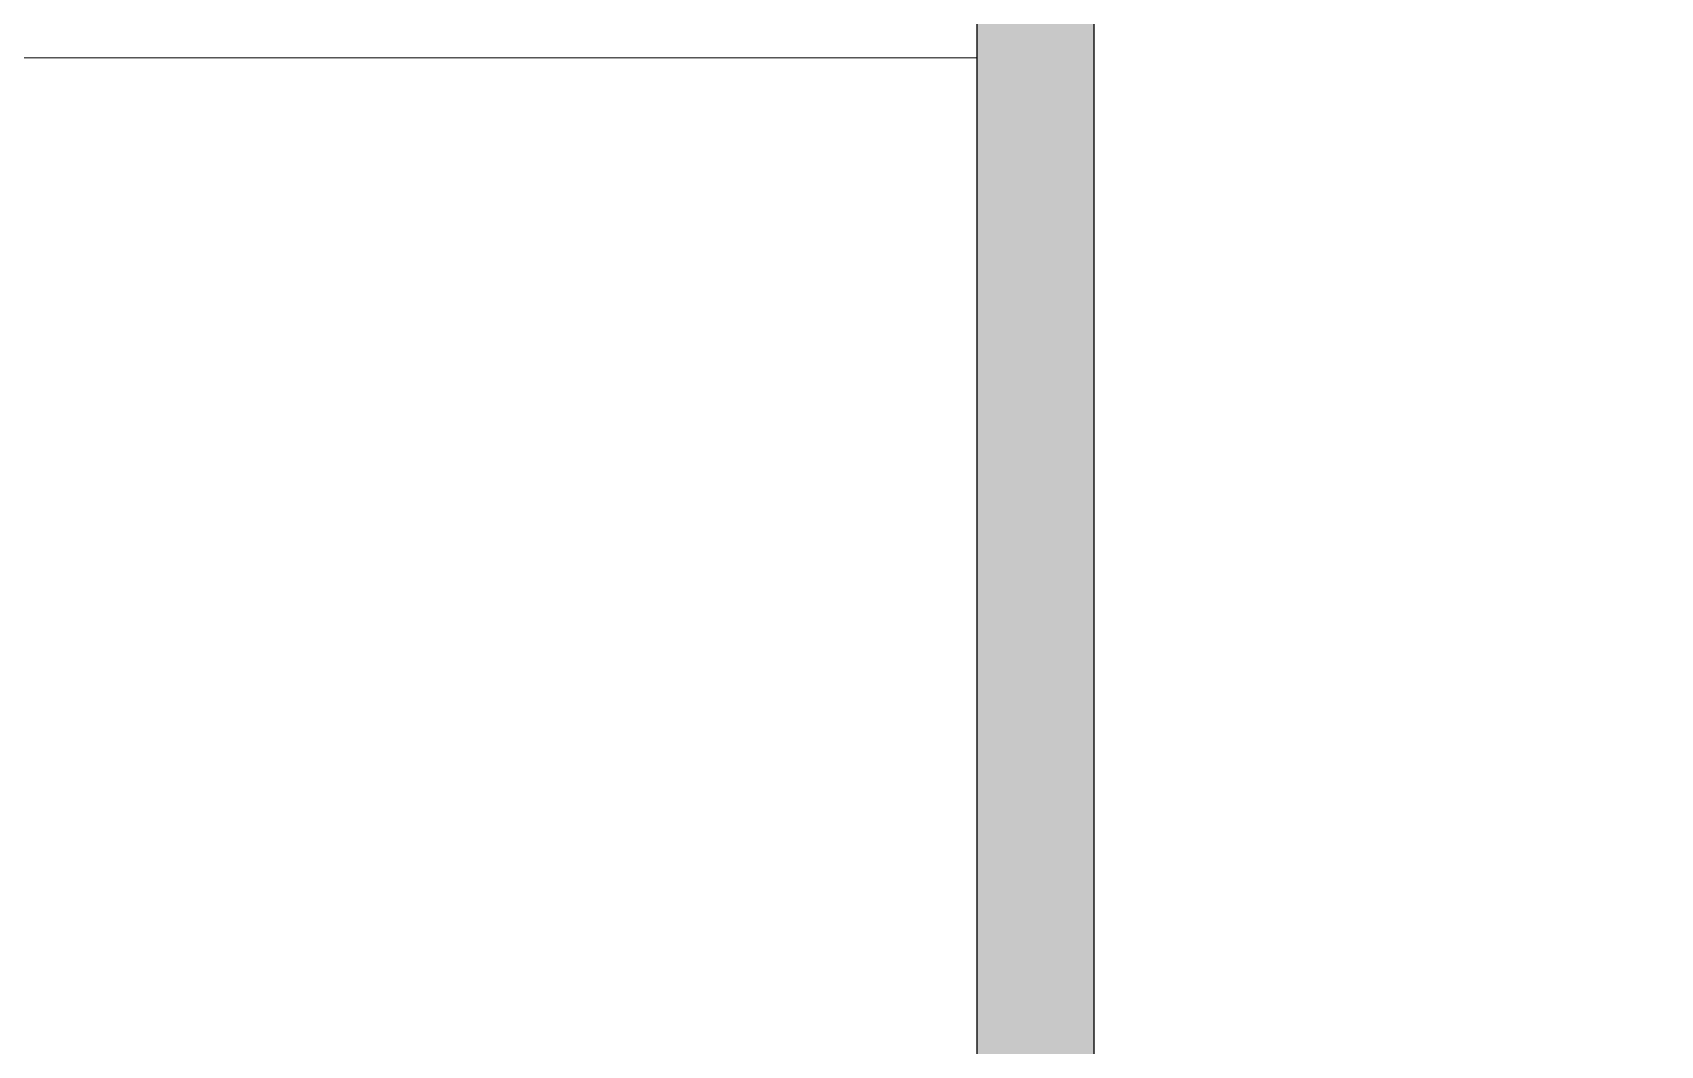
# Model space of a CAD drawing. Header units: millimetres. Extents: x 182 to 575, y -105 to 95.
# Drawn here: x 266.724 to 268.782, y 68.548 to 69.829 of the extents above; entities that cross this region are included whole.
import ezdxf

# ---------------------------------------------------------------- set-up
doc = ezdxf.new("R2010")
doc.units = ezdxf.units.MM
doc.header["$MEASUREMENT"] = 0
doc.layers.add('PDF_Geometry', color=7, linetype='Continuous')
doc.layers.add('PDF_Solid Fills', color=7, linetype='Continuous')

msp = doc.modelspace()

# ---------------------------------------------------------------- hatches: boundary and pattern name
at = {"layer": 'PDF_Solid Fills', "true_color": 0xb9b9b9, "transparency": 33554559}
msp.add_hatch(color=9, dxfattribs=at).paths.add_polyline_path([(261.6659, 70.5062), (261.6659, 73.0681), (261.5183, 73.0681), (261.5183, 70.5062), (259.5945, 70.5062), (259.5945, 69.7967), (259.7945, 69.7967), (259.7945, 70.3586), (267.9183, 70.3586), (267.9183, 66.6777), (268.0659, 66.6777), (268.0659, 70.3586), (271.3183, 70.3586), (271.3183, 69.7967), (271.4659, 69.7967), (271.4659, 70.5062)])
at = {"layer": 'PDF_Solid Fills', "transparency": 33554559}
h = msp.add_hatch(color=256, dxfattribs=at)
h.paths.add_polyline_path([(267.6577, 69.8151), (267.6627, 69.8151), (267.6577, 69.8151)], flags=0)
h.paths.add_polyline_path([(267.6602, 69.8126), (267.6652, 69.8126), (267.6602, 69.8126)], flags=0)
h.paths.add_polyline_path([(267.6652, 69.8101), (267.6602, 69.8101), (267.6652, 69.8101)], flags=0)
h.paths.add_polyline_path([(267.6602, 69.8101), (267.6652, 69.8101), (267.6602, 69.8101)], flags=0)
h = msp.add_hatch(color=256, dxfattribs=at)
h.paths.add_polyline_path([(267.6902, 69.8251), (267.6852, 69.8251), (267.6902, 69.8251)], flags=0)
h.paths.add_polyline_path([(267.6852, 69.8251), (267.6902, 69.8251), (267.6852, 69.8251)], flags=0)
h.paths.add_polyline_path([(267.6902, 69.8226), (267.6852, 69.8226), (267.6902, 69.8226)], flags=0)
h.paths.add_polyline_path([(267.6852, 69.8226), (267.6902, 69.8226), (267.6852, 69.8226)], flags=0)
h = msp.add_hatch(color=256, dxfattribs=at)
h.paths.add_polyline_path([(267.6852, 69.8151), (267.6902, 69.8151), (267.6852, 69.8151)], flags=0)
h.paths.add_polyline_path([(267.6902, 69.8126), (267.6852, 69.8126), (267.6902, 69.8126)], flags=0)
h.paths.add_polyline_path([(267.6852, 69.8126), (267.6902, 69.8126), (267.6852, 69.8126)], flags=0)
h.paths.add_polyline_path([(267.6902, 69.8101), (267.6852, 69.8101), (267.6902, 69.8101)], flags=0)
h = msp.add_hatch(color=256, dxfattribs=at)
h.paths.add_polyline_path([(267.6777, 69.8026), (267.6702, 69.8026), (267.6777, 69.8026)], flags=0)
h.paths.add_polyline_path([(267.6702, 69.8026), (267.6777, 69.8026), (267.6702, 69.8026)], flags=0)
h.paths.add_polyline_path([(267.6802, 69.8026), (267.6677, 69.8026), (267.6802, 69.8026)], flags=0)
h.paths.add_polyline_path([(267.6677, 69.8026), (267.6802, 69.8026), (267.6677, 69.8026)], flags=0)
h.paths.add_polyline_path([(267.6652, 69.8051), (267.6827, 69.8051), (267.6652, 69.8051)], flags=0)
h.paths.add_polyline_path([(267.6852, 69.8051), (267.6627, 69.8051), (267.6852, 69.8051)], flags=0)
h.paths.add_polyline_path([(267.6627, 69.8051), (267.6852, 69.8051), (267.6627, 69.8051)], flags=0)
h = msp.add_hatch(color=256, dxfattribs=at)
h.paths.add_polyline_path([(267.6877, 69.8076), (267.6802, 69.8076), (267.6877, 69.8076)], flags=0)
h.paths.add_polyline_path([(267.6802, 69.8076), (267.6877, 69.8076), (267.6802, 69.8076)], flags=0)
h.paths.add_polyline_path([(267.6877, 69.8076), (267.6802, 69.8076), (267.6877, 69.8076)], flags=0)
h = msp.add_hatch(color=256, dxfattribs=at)
h.paths.add_polyline_path([(267.6852, 69.7451), (267.6902, 69.7451), (267.6852, 69.7451)], flags=0)
h.paths.add_polyline_path([(267.6902, 69.7451), (267.6852, 69.7451), (267.6902, 69.7451)], flags=0)
h.paths.add_polyline_path([(267.6827, 69.7426), (267.6877, 69.7426), (267.6827, 69.7426)], flags=0)
h.paths.add_polyline_path([(267.6877, 69.7426), (267.6827, 69.7426), (267.6877, 69.7426)], flags=0)
h.paths.add_polyline_path([(267.6802, 69.7401), (267.6877, 69.7401), (267.6802, 69.7401)], flags=0)
h.paths.add_polyline_path([(267.6852, 69.7376), (267.6777, 69.7376), (267.6852, 69.7376)], flags=0)
h.paths.add_polyline_path([(267.6777, 69.7351), (267.6827, 69.7351), (267.6777, 69.7351)], flags=0)
h.paths.add_polyline_path([(267.6827, 69.7351), (267.6777, 69.7351), (267.6827, 69.7351)], flags=0)
h.paths.add_polyline_path([(267.6752, 69.7301), (267.6802, 69.7301), (267.6752, 69.7301)], flags=0)
h.paths.add_polyline_path([(267.6802, 69.7301), (267.6752, 69.7301), (267.6802, 69.7301)], flags=0)
h.paths.add_polyline_path([(267.6727, 69.7276), (267.6777, 69.7276), (267.6727, 69.7276)], flags=0)
h.paths.add_polyline_path([(267.6777, 69.7276), (267.6727, 69.7276), (267.6777, 69.7276)], flags=0)
h.paths.add_polyline_path([(267.6727, 69.7251), (267.6777, 69.7251), (267.6727, 69.7251)], flags=0)
h.paths.add_polyline_path([(267.6777, 69.7251), (267.6727, 69.7251), (267.6777, 69.7251)], flags=0)
h.paths.add_polyline_path([(267.6752, 69.7226), (267.6702, 69.7226), (267.6752, 69.7226)], flags=0)
h.paths.add_polyline_path([(267.6702, 69.7226), (267.6752, 69.7226), (267.6702, 69.7226)], flags=0)
h.paths.add_polyline_path([(267.6727, 69.7176), (267.6677, 69.7176), (267.6727, 69.7176)], flags=0)
h.paths.add_polyline_path([(267.6677, 69.7176), (267.6727, 69.7176), (267.6677, 69.7176)], flags=0)
h.paths.add_polyline_path([(267.6702, 69.7126), (267.6652, 69.7126), (267.6702, 69.7126)], flags=0)
h.paths.add_polyline_path([(267.6652, 69.7126), (267.6702, 69.7126), (267.6652, 69.7126)], flags=0)
h.paths.add_polyline_path([(267.6677, 69.7051), (267.6627, 69.7051), (267.6677, 69.7051)], flags=0)
h.paths.add_polyline_path([(267.6627, 69.7051), (267.6677, 69.7051), (267.6627, 69.7051)], flags=0)
h = msp.add_hatch(color=256, dxfattribs=at)
h.paths.add_polyline_path([(267.6627, 69.6526), (267.6677, 69.6526), (267.6627, 69.6526)], flags=0)
h.paths.add_polyline_path([(267.6677, 69.6526), (267.6627, 69.6526), (267.6677, 69.6526)], flags=0)
h.paths.add_polyline_path([(267.6652, 69.6501), (267.6602, 69.6501), (267.6652, 69.6501)], flags=0)
h.paths.add_polyline_path([(267.6602, 69.6501), (267.6652, 69.6501), (267.6602, 69.6501)], flags=0)
h.paths.add_polyline_path([(267.6652, 69.6476), (267.6602, 69.6476), (267.6652, 69.6476)], flags=0)
h.paths.add_polyline_path([(267.6602, 69.6476), (267.6652, 69.6476), (267.6602, 69.6476)], flags=0)
h.paths.add_polyline_path([(267.6627, 69.6451), (267.6577, 69.6451), (267.6627, 69.6451)], flags=0)
h.paths.add_polyline_path([(267.6577, 69.6451), (267.6627, 69.6451), (267.6577, 69.6451)], flags=0)
h = msp.add_hatch(color=256, dxfattribs=at)
h.paths.add_polyline_path([(267.6802, 69.6626), (267.6752, 69.6626), (267.6802, 69.6626)], flags=0)
h.paths.add_polyline_path([(267.6752, 69.6626), (267.6802, 69.6626), (267.6752, 69.6626)], flags=0)
h.paths.add_polyline_path([(267.6827, 69.6626), (267.6727, 69.6626), (267.6827, 69.6626)], flags=0)
h.paths.add_polyline_path([(267.6727, 69.6626), (267.6827, 69.6626), (267.6727, 69.6626)], flags=0)
h = msp.add_hatch(color=256, dxfattribs=at)
h.paths.add_polyline_path([(267.6852, 69.6551), (267.6902, 69.6551), (267.6852, 69.6551)], flags=0)
h.paths.add_polyline_path([(267.6902, 69.6551), (267.6852, 69.6551), (267.6902, 69.6551)], flags=0)
h.paths.add_polyline_path([(267.6852, 69.6526), (267.6902, 69.6526), (267.6852, 69.6526)], flags=0)
h.paths.add_polyline_path([(267.6902, 69.6501), (267.6877, 69.6501), (267.6902, 69.6501)], flags=0)
h = msp.add_hatch(color=256, dxfattribs=at)
h.paths.add_polyline_path([(267.6752, 69.6451), (267.6727, 69.6451), (267.6752, 69.6451)], flags=0)
h.paths.add_polyline_path([(267.6727, 69.6451), (267.6752, 69.6451), (267.6727, 69.6451)], flags=0)
h.paths.add_polyline_path([(267.6702, 69.6451), (267.6802, 69.6451), (267.6702, 69.6451)], flags=0)
h.paths.add_polyline_path([(267.6802, 69.6451), (267.6702, 69.6451), (267.6802, 69.6451)], flags=0)
h.paths.add_polyline_path([(267.6677, 69.6426), (267.6827, 69.6426), (267.6677, 69.6426)], flags=0)
h = msp.add_hatch(color=256, dxfattribs=at)
h.paths.add_polyline_path([(267.6877, 69.6376), (267.6827, 69.6376), (267.6877, 69.6376)], flags=0)
h.paths.add_polyline_path([(267.6827, 69.6351), (267.6877, 69.6351), (267.6827, 69.6351)], flags=0)
h.paths.add_polyline_path([(267.6877, 69.6326), (267.6827, 69.6326), (267.6877, 69.6326)], flags=0)
h.paths.add_polyline_path([(267.6827, 69.6326), (267.6877, 69.6326), (267.6827, 69.6326)], flags=0)
h = msp.add_hatch(color=256, dxfattribs=at)
h.paths.add_polyline_path([(267.6877, 69.6276), (267.6827, 69.6276), (267.6877, 69.6276)], flags=0)
h.paths.add_polyline_path([(267.6827, 69.6276), (267.6877, 69.6276), (267.6827, 69.6276)], flags=0)
h.paths.add_polyline_path([(267.6877, 69.6251), (267.6827, 69.6251), (267.6877, 69.6251)], flags=0)
h.paths.add_polyline_path([(267.6827, 69.6251), (267.6877, 69.6251), (267.6827, 69.6251)], flags=0)
h.paths.add_polyline_path([(267.6877, 69.6226), (267.6827, 69.6226), (267.6877, 69.6226)], flags=0)
h.paths.add_polyline_path([(267.6827, 69.6226), (267.6877, 69.6226), (267.6827, 69.6226)], flags=0)
h = msp.add_hatch(color=256, dxfattribs=at)
h.paths.add_polyline_path([(267.6602, 69.6251), (267.6577, 69.6251), (267.6602, 69.6251)], flags=0)
h.paths.add_polyline_path([(267.6577, 69.6251), (267.6602, 69.6251), (267.6577, 69.6251)], flags=0)
h.paths.add_polyline_path([(267.6627, 69.6226), (267.6577, 69.6226), (267.6627, 69.6226)], flags=0)
h.paths.add_polyline_path([(267.6577, 69.6201), (267.6627, 69.6201), (267.6577, 69.6201)], flags=0)
h.paths.add_polyline_path([(267.6627, 69.6201), (267.6577, 69.6201), (267.6627, 69.6201)], flags=0)
h = msp.add_hatch(color=256, dxfattribs=at)
h.paths.add_polyline_path([(267.6727, 69.6101), (267.6702, 69.6101), (267.6727, 69.6101)], flags=0)
h.paths.add_polyline_path([(267.6677, 69.6101), (267.6752, 69.6101), (267.6677, 69.6101)], flags=0)
h.paths.add_polyline_path([(267.6777, 69.6126), (267.6652, 69.6126), (267.6777, 69.6126)], flags=0)
h.paths.add_polyline_path([(267.6652, 69.6126), (267.6777, 69.6126), (267.6652, 69.6126)], flags=0)
h.paths.add_polyline_path([(267.6802, 69.6126), (267.6627, 69.6126), (267.6802, 69.6126)], flags=0)
h.paths.add_polyline_path([(267.6627, 69.6126), (267.6802, 69.6126), (267.6627, 69.6126)], flags=0)
h = msp.add_hatch(color=256, dxfattribs=at)
h.paths.add_polyline_path([(267.6677, 69.5526), (267.6627, 69.5526), (267.6677, 69.5526)], flags=0)
h.paths.add_polyline_path([(267.6602, 69.5526), (267.6702, 69.5526), (267.6602, 69.5526)], flags=0)
h.paths.add_polyline_path([(267.6577, 69.5501), (267.6727, 69.5501), (267.6577, 69.5501)], flags=0)
h.paths.add_polyline_path([(267.6727, 69.5501), (267.6577, 69.5501), (267.6727, 69.5501)], flags=0)
h.paths.add_polyline_path([(267.6552, 69.5501), (267.6752, 69.5501), (267.6552, 69.5501)], flags=0)
h = msp.add_hatch(color=256, dxfattribs=at)
h.paths.add_polyline_path([(267.6727, 69.5451), (267.6777, 69.5451), (267.6727, 69.5451)], flags=0)
h.paths.add_polyline_path([(267.6777, 69.5426), (267.6727, 69.5426), (267.6777, 69.5426)], flags=0)
h.paths.add_polyline_path([(267.6727, 69.5426), (267.6777, 69.5426), (267.6727, 69.5426)], flags=0)
h.paths.add_polyline_path([(267.6802, 69.5401), (267.6752, 69.5401), (267.6802, 69.5401)], flags=0)
h.paths.add_polyline_path([(267.6752, 69.5401), (267.6802, 69.5401), (267.6752, 69.5401)], flags=0)
h.paths.add_polyline_path([(267.6802, 69.5376), (267.6752, 69.5376), (267.6802, 69.5376)], flags=0)
h.paths.add_polyline_path([(267.6752, 69.5376), (267.6802, 69.5376), (267.6752, 69.5376)], flags=0)
h.paths.add_polyline_path([(267.6802, 69.5351), (267.6752, 69.5351), (267.6802, 69.5351)], flags=0)
h.paths.add_polyline_path([(267.6752, 69.5326), (267.6777, 69.5326), (267.6752, 69.5326)], flags=0)
h.paths.add_polyline_path([(267.6777, 69.5301), (267.6727, 69.5301), (267.6777, 69.5301)], flags=0)
h.paths.add_polyline_path([(267.6727, 69.5301), (267.6777, 69.5301), (267.6727, 69.5301)], flags=0)
h.paths.add_polyline_path([(267.6777, 69.5276), (267.6727, 69.5276), (267.6777, 69.5276)], flags=0)
h.paths.add_polyline_path([(267.6727, 69.5276), (267.6777, 69.5276), (267.6727, 69.5276)], flags=0)
h = msp.add_hatch(color=256, dxfattribs=at)
h.paths.add_polyline_path([(267.6702, 69.5251), (267.6777, 69.5251), (267.6702, 69.5251)], flags=0)
h.paths.add_polyline_path([(267.6702, 69.5251), (267.6752, 69.5251), (267.6702, 69.5251)], flags=0)
h.paths.add_polyline_path([(267.6752, 69.5251), (267.6702, 69.5251), (267.6752, 69.5251)], flags=0)
h.paths.add_polyline_path([(267.6677, 69.5226), (267.6752, 69.5226), (267.6677, 69.5226)], flags=0)
h = msp.add_hatch(color=256, dxfattribs=at)
h.paths.add_polyline_path([(267.4102, 69.3826), (267.4052, 69.3826), (267.4102, 69.3826)], flags=0)
h.paths.add_polyline_path([(267.4052, 69.3826), (267.4102, 69.3826), (267.4052, 69.3826)], flags=0)
h.paths.add_polyline_path([(267.4102, 69.3851), (267.4052, 69.3851), (267.4102, 69.3851)], flags=0)
h.paths.add_polyline_path([(267.4052, 69.3851), (267.4102, 69.3851), (267.4052, 69.3851)], flags=0)
h.paths.add_polyline_path([(267.4127, 69.3876), (267.4077, 69.3876), (267.4127, 69.3876)], flags=0)
h = msp.add_hatch(color=256, dxfattribs=at)
h.paths.add_polyline_path([(267.4202, 69.3926), (267.4177, 69.3926), (267.4202, 69.3926)], flags=0)
h.paths.add_polyline_path([(267.4177, 69.3926), (267.4202, 69.3926), (267.4177, 69.3926)], flags=0)
h.paths.add_polyline_path([(267.4152, 69.3926), (267.4252, 69.3926), (267.4152, 69.3926)], flags=0)
h.paths.add_polyline_path([(267.4252, 69.3926), (267.4152, 69.3926), (267.4252, 69.3926)], flags=0)
h.paths.add_polyline_path([(267.4127, 69.3926), (267.4277, 69.3926), (267.4127, 69.3926)], flags=0)
h.paths.add_polyline_path([(267.4277, 69.3926), (267.4127, 69.3926), (267.4277, 69.3926)], flags=0)
h = msp.add_hatch(color=256, dxfattribs=at)
h.paths.add_polyline_path([(267.4277, 69.3876), (267.4327, 69.3876), (267.4277, 69.3876)], flags=0)
h.paths.add_polyline_path([(267.4327, 69.3851), (267.4277, 69.3851), (267.4327, 69.3851)], flags=0)
h.paths.add_polyline_path([(267.4277, 69.3851), (267.4327, 69.3851), (267.4277, 69.3851)], flags=0)
h.paths.add_polyline_path([(267.4327, 69.3826), (267.4302, 69.3826), (267.4327, 69.3826)], flags=0)
h = msp.add_hatch(color=256, dxfattribs=at)
h.paths.add_polyline_path([(267.4302, 69.3801), (267.4327, 69.3801), (267.4302, 69.3801)], flags=0)
h.paths.add_polyline_path([(267.4327, 69.3776), (267.4277, 69.3776), (267.4327, 69.3776)], flags=0)
h.paths.add_polyline_path([(267.4277, 69.3776), (267.4327, 69.3776), (267.4277, 69.3776)], flags=0)
h = msp.add_hatch(color=256, dxfattribs=at)
h.paths.add_polyline_path([(267.4252, 69.3626), (267.4302, 69.3626), (267.4252, 69.3626)], flags=0)
h.paths.add_polyline_path([(267.4302, 69.3626), (267.4252, 69.3626), (267.4302, 69.3626)], flags=0)
h.paths.add_polyline_path([(267.4277, 69.3601), (267.4302, 69.3601), (267.4277, 69.3601)], flags=0)
h.paths.add_polyline_path([(267.4277, 69.3576), (267.4327, 69.3576), (267.4277, 69.3576)], flags=0)
h.paths.add_polyline_path([(267.4302, 69.3551), (267.4277, 69.3551), (267.4302, 69.3551)], flags=0)
h.paths.add_polyline_path([(267.4252, 69.3526), (267.4302, 69.3526), (267.4252, 69.3526)], flags=0)
h.paths.add_polyline_path([(267.4302, 69.3501), (267.4252, 69.3501), (267.4302, 69.3501)], flags=0)
h.paths.add_polyline_path([(267.4252, 69.3501), (267.4302, 69.3501), (267.4252, 69.3501)], flags=0)
h = msp.add_hatch(color=256, dxfattribs=at)
h.paths.add_polyline_path([(267.4002, 69.3551), (267.4027, 69.3551), (267.4002, 69.3551)], flags=0)
h.paths.add_polyline_path([(267.4052, 69.3526), (267.4002, 69.3526), (267.4052, 69.3526)], flags=0)
h.paths.add_polyline_path([(267.4002, 69.3501), (267.4052, 69.3501), (267.4002, 69.3501)], flags=0)
h.paths.add_polyline_path([(267.4052, 69.3501), (267.4002, 69.3501), (267.4052, 69.3501)], flags=0)
h = msp.add_hatch(color=256, dxfattribs=at)
h.paths.add_polyline_path([(267.4127, 69.3426), (267.4177, 69.3426), (267.4127, 69.3426)], flags=0)
h.paths.add_polyline_path([(267.4177, 69.3426), (267.4127, 69.3426), (267.4177, 69.3426)], flags=0)
h.paths.add_polyline_path([(267.4102, 69.3426), (267.4202, 69.3426), (267.4102, 69.3426)], flags=0)
h.paths.add_polyline_path([(267.4202, 69.3426), (267.4102, 69.3426), (267.4202, 69.3426)], flags=0)
h.paths.add_polyline_path([(267.4077, 69.3426), (267.4227, 69.3426), (267.4077, 69.3426)], flags=0)
h.paths.add_polyline_path([(267.4227, 69.3426), (267.4077, 69.3426), (267.4227, 69.3426)], flags=0)
h = msp.add_hatch(color=256, dxfattribs=at)
h.paths.add_polyline_path([(267.2727, 69.2976), (267.2677, 69.2976), (267.2727, 69.2976)], flags=0)
h.paths.add_polyline_path([(267.2677, 69.2976), (267.2727, 69.2976), (267.2677, 69.2976)], flags=0)
h.paths.add_polyline_path([(267.2727, 69.2976), (267.2677, 69.2976), (267.2727, 69.2976)], flags=0)
h = msp.add_hatch(color=256, dxfattribs=at)
h.paths.add_polyline_path([(267.2802, 69.3051), (267.2777, 69.3051), (267.2802, 69.3051)], flags=0)
h.paths.add_polyline_path([(267.2777, 69.3051), (267.2802, 69.3051), (267.2777, 69.3051)], flags=0)
h.paths.add_polyline_path([(267.2827, 69.3026), (267.2752, 69.3026), (267.2827, 69.3026)], flags=0)
h.paths.add_polyline_path([(267.2752, 69.3026), (267.2827, 69.3026), (267.2752, 69.3026)], flags=0)
h.paths.add_polyline_path([(267.2727, 69.3026), (267.2877, 69.3026), (267.2727, 69.3026)], flags=0)
h.paths.add_polyline_path([(267.2877, 69.3026), (267.2727, 69.3026), (267.2877, 69.3026)], flags=0)
h = msp.add_hatch(color=256, dxfattribs=at)
h.paths.add_polyline_path([(267.2927, 69.2976), (267.2877, 69.2976), (267.2927, 69.2976)], flags=0)
h.paths.add_polyline_path([(267.2877, 69.2976), (267.2927, 69.2976), (267.2877, 69.2976)], flags=0)
h.paths.add_polyline_path([(267.2927, 69.2951), (267.2877, 69.2951), (267.2927, 69.2951)], flags=0)
h.paths.add_polyline_path([(267.2877, 69.2951), (267.2927, 69.2951), (267.2877, 69.2951)], flags=0)
h = msp.add_hatch(color=256, dxfattribs=at)
h.paths.add_polyline_path([(267.2677, 69.2901), (267.2627, 69.2901), (267.2677, 69.2901)], flags=0)
h.paths.add_polyline_path([(267.2627, 69.2901), (267.2677, 69.2901), (267.2627, 69.2901)], flags=0)
h.paths.add_polyline_path([(267.2677, 69.2876), (267.2627, 69.2876), (267.2677, 69.2876)], flags=0)
h = msp.add_hatch(color=256, dxfattribs=at)
h.paths.add_polyline_path([(267.2927, 69.2876), (267.2902, 69.2876), (267.2927, 69.2876)], flags=0)
h.paths.add_polyline_path([(267.2927, 69.2851), (267.2877, 69.2851), (267.2927, 69.2851)], flags=0)
h.paths.add_polyline_path([(267.2877, 69.2851), (267.2927, 69.2851), (267.2877, 69.2851)], flags=0)
h.paths.add_polyline_path([(267.2927, 69.2826), (267.2877, 69.2826), (267.2927, 69.2826)], flags=0)
h.paths.add_polyline_path([(267.2877, 69.2826), (267.2927, 69.2826), (267.2877, 69.2826)], flags=0)
h = msp.add_hatch(color=256, dxfattribs=at)
h.paths.add_polyline_path([(267.2702, 69.2651), (267.2627, 69.2651), (267.2702, 69.2651)], flags=0)
h.paths.add_polyline_path([(267.2627, 69.2651), (267.2702, 69.2651), (267.2627, 69.2651)], flags=0)
h.paths.add_polyline_path([(267.2627, 69.2651), (267.2677, 69.2651), (267.2627, 69.2651)], flags=0)
h = msp.add_hatch(color=256, dxfattribs=at)
h.paths.add_polyline_path([(266.9702, 69.1126), (266.9652, 69.1126), (266.9702, 69.1126)], flags=0)
h.paths.add_polyline_path([(266.9652, 69.1126), (266.9702, 69.1126), (266.9652, 69.1126)], flags=0)
h.paths.add_polyline_path([(266.9727, 69.1126), (266.9627, 69.1126), (266.9727, 69.1126)], flags=0)
h.paths.add_polyline_path([(266.9627, 69.1126), (266.9727, 69.1126), (266.9627, 69.1126)], flags=0)
h.paths.add_polyline_path([(266.9777, 69.1101), (266.9577, 69.1101), (266.9777, 69.1101)], flags=0)
h = msp.add_hatch(color=256, dxfattribs=at)
h.paths.add_polyline_path([(266.9552, 69.0976), (266.9502, 69.0976), (266.9552, 69.0976)], flags=0)
h.paths.add_polyline_path([(266.9502, 69.0976), (266.9552, 69.0976), (266.9502, 69.0976)], flags=0)
h.paths.add_polyline_path([(266.9527, 69.0951), (266.9477, 69.0951), (266.9527, 69.0951)], flags=0)
h.paths.add_polyline_path([(266.9477, 69.0951), (266.9527, 69.0951), (266.9477, 69.0951)], flags=0)
h.paths.add_polyline_path([(266.9527, 69.0926), (266.9477, 69.0926), (266.9527, 69.0926)], flags=0)
h.paths.add_polyline_path([(266.9477, 69.0901), (266.9527, 69.0901), (266.9477, 69.0901)], flags=0)
h.paths.add_polyline_path([(266.9527, 69.0901), (266.9477, 69.0901), (266.9527, 69.0901)], flags=0)
h.paths.add_polyline_path([(266.9477, 69.0876), (266.9527, 69.0876), (266.9477, 69.0876)], flags=0)
h.paths.add_polyline_path([(266.9527, 69.0876), (266.9477, 69.0876), (266.9527, 69.0876)], flags=0)
h.paths.add_polyline_path([(266.9452, 69.0851), (266.9502, 69.0851), (266.9452, 69.0851)], flags=0)
h.paths.add_polyline_path([(266.9502, 69.0826), (266.9452, 69.0826), (266.9502, 69.0826)], flags=0)
h.paths.add_polyline_path([(266.9452, 69.0801), (266.9502, 69.0801), (266.9452, 69.0801)], flags=0)
h.paths.add_polyline_path([(266.9502, 69.0801), (266.9452, 69.0801), (266.9502, 69.0801)], flags=0)
h.paths.add_polyline_path([(266.9452, 69.0801), (266.9502, 69.0801), (266.9452, 69.0801)], flags=0)
h.paths.add_polyline_path([(266.9502, 69.0801), (266.9452, 69.0801), (266.9502, 69.0801)], flags=0)
h.paths.add_polyline_path([(266.9452, 69.0751), (266.9502, 69.0751), (266.9452, 69.0751)], flags=0)
h.paths.add_polyline_path([(266.9502, 69.0751), (266.9452, 69.0751), (266.9502, 69.0751)], flags=0)
h.paths.add_polyline_path([(266.9477, 69.0726), (266.9527, 69.0726), (266.9477, 69.0726)], flags=0)
h.paths.add_polyline_path([(266.9527, 69.0726), (266.9477, 69.0726), (266.9527, 69.0726)], flags=0)
h = msp.add_hatch(color=256, dxfattribs=at)
h.paths.add_polyline_path([(266.9827, 69.0926), (266.9777, 69.0926), (266.9827, 69.0926)], flags=0)
h.paths.add_polyline_path([(266.9777, 69.0926), (266.9827, 69.0926), (266.9777, 69.0926)], flags=0)
h.paths.add_polyline_path([(266.9827, 69.0901), (266.9777, 69.0901), (266.9827, 69.0901)], flags=0)
h.paths.add_polyline_path([(266.9777, 69.0876), (266.9827, 69.0876), (266.9777, 69.0876)], flags=0)
h.paths.add_polyline_path([(266.9827, 69.0876), (266.9777, 69.0876), (266.9827, 69.0876)], flags=0)
h.paths.add_polyline_path([(266.9752, 69.0851), (266.9802, 69.0851), (266.9752, 69.0851)], flags=0)
h.paths.add_polyline_path([(266.9802, 69.0826), (266.9752, 69.0826), (266.9802, 69.0826)], flags=0)
h.paths.add_polyline_path([(266.9752, 69.0826), (266.9802, 69.0826), (266.9752, 69.0826)], flags=0)
h.paths.add_polyline_path([(266.9802, 69.0801), (266.9752, 69.0801), (266.9802, 69.0801)], flags=0)
h.paths.add_polyline_path([(266.9752, 69.0801), (266.9802, 69.0801), (266.9752, 69.0801)], flags=0)
h.paths.add_polyline_path([(266.9727, 69.0751), (266.9777, 69.0751), (266.9727, 69.0751)], flags=0)
h.paths.add_polyline_path([(266.9777, 69.0751), (266.9727, 69.0751), (266.9777, 69.0751)], flags=0)
h.paths.add_polyline_path([(266.9727, 69.0751), (266.9777, 69.0751), (266.9727, 69.0751)], flags=0)
h.paths.add_polyline_path([(266.9777, 69.0726), (266.9727, 69.0726), (266.9777, 69.0726)], flags=0)
h = msp.add_hatch(color=256, dxfattribs=at)
h.paths.add_polyline_path([(266.9752, 69.1051), (266.9802, 69.1051), (266.9752, 69.1051)], flags=0)
h.paths.add_polyline_path([(266.9802, 69.1051), (266.9752, 69.1051), (266.9802, 69.1051)], flags=0)
h.paths.add_polyline_path([(266.9777, 69.1001), (266.9827, 69.1001), (266.9777, 69.1001)], flags=0)
h.paths.add_polyline_path([(266.9827, 69.0976), (266.9777, 69.0976), (266.9827, 69.0976)], flags=0)
h = msp.add_hatch(color=256, dxfattribs=at)
h.paths.add_polyline_path([(266.9527, 69.0701), (266.9477, 69.0701), (266.9527, 69.0701)], flags=0)
h.paths.add_polyline_path([(266.9477, 69.0701), (266.9527, 69.0701), (266.9477, 69.0701)], flags=0)
h.paths.add_polyline_path([(266.9552, 69.0676), (266.9502, 69.0676), (266.9552, 69.0676)], flags=0)
h = msp.add_hatch(color=256, dxfattribs=at)
h.paths.add_polyline_path([(266.9577, 69.0651), (266.9502, 69.0651), (266.9577, 69.0651)], flags=0)
h.paths.add_polyline_path([(266.9502, 69.0651), (266.9577, 69.0651), (266.9502, 69.0651)], flags=0)
h.paths.add_polyline_path([(266.9602, 69.0651), (266.9602, 69.0651), (266.9602, 69.0651)], flags=0)
h = msp.add_hatch(color=256, dxfattribs=at)
h.paths.add_polyline_path([(266.7877, 69.0126), (266.7827, 69.0126), (266.7877, 69.0126)], flags=0)
h.paths.add_polyline_path([(266.7852, 69.0101), (266.7802, 69.0101), (266.7852, 69.0101)], flags=0)
h.paths.add_polyline_path([(266.7802, 69.0101), (266.7852, 69.0101), (266.7802, 69.0101)], flags=0)
h.paths.add_polyline_path([(266.7852, 69.0076), (266.7802, 69.0076), (266.7852, 69.0076)], flags=0)
h.paths.add_polyline_path([(266.7802, 69.0076), (266.7852, 69.0076), (266.7802, 69.0076)], flags=0)
h.paths.add_polyline_path([(266.7852, 69.0051), (266.7802, 69.0051), (266.7852, 69.0051)], flags=0)
h.paths.add_polyline_path([(266.7802, 69.0026), (266.7852, 69.0026), (266.7802, 69.0026)], flags=0)
h.paths.add_polyline_path([(266.7852, 69.0026), (266.7802, 69.0026), (266.7852, 69.0026)], flags=0)
h.paths.add_polyline_path([(266.7802, 69.0026), (266.7852, 69.0026), (266.7802, 69.0026)], flags=0)
h.paths.add_polyline_path([(266.7852, 69.0001), (266.7802, 69.0001), (266.7852, 69.0001)], flags=0)
h.paths.add_polyline_path([(266.7802, 69.0001), (266.7852, 69.0001), (266.7802, 69.0001)], flags=0)
h.paths.add_polyline_path([(266.7852, 68.9976), (266.7802, 68.9976), (266.7852, 68.9976)], flags=0)
h.paths.add_polyline_path([(266.7802, 68.9976), (266.7852, 68.9976), (266.7802, 68.9976)], flags=0)
h = msp.add_hatch(color=256, dxfattribs=at)
h.paths.add_polyline_path([(266.7977, 69.0226), (266.7952, 69.0226), (266.7977, 69.0226)], flags=0)
h.paths.add_polyline_path([(266.7952, 69.0226), (266.7977, 69.0226), (266.7952, 69.0226)], flags=0)
h.paths.add_polyline_path([(266.8002, 69.0226), (266.7927, 69.0226), (266.8002, 69.0226)], flags=0)
h.paths.add_polyline_path([(266.7927, 69.0226), (266.8002, 69.0226), (266.7927, 69.0226)], flags=0)
h.paths.add_polyline_path([(266.8027, 69.0226), (266.7902, 69.0226), (266.8027, 69.0226)], flags=0)
h.paths.add_polyline_path([(266.7902, 69.0226), (266.8027, 69.0226), (266.7902, 69.0226)], flags=0)
h.paths.add_polyline_path([(266.8052, 69.0201), (266.7877, 69.0201), (266.8052, 69.0201)], flags=0)
h.paths.add_polyline_path([(266.7877, 69.0201), (266.8052, 69.0201), (266.7877, 69.0201)], flags=0)
h = msp.add_hatch(color=256, dxfattribs=at)
h.paths.add_polyline_path([(266.8052, 69.0151), (266.8102, 69.0151), (266.8052, 69.0151)], flags=0)
h.paths.add_polyline_path([(266.8102, 69.0151), (266.8052, 69.0151), (266.8102, 69.0151)], flags=0)
h.paths.add_polyline_path([(266.8052, 69.0151), (266.8102, 69.0151), (266.8052, 69.0151)], flags=0)
h.paths.add_polyline_path([(266.8102, 69.0126), (266.8052, 69.0126), (266.8102, 69.0126)], flags=0)
h = msp.add_hatch(color=256, dxfattribs=at)
h.paths.add_polyline_path([(266.7777, 68.9826), (266.7827, 68.9826), (266.7777, 68.9826)], flags=0)
h.paths.add_polyline_path([(266.7827, 68.9801), (266.7777, 68.9801), (266.7827, 68.9801)], flags=0)
h.paths.add_polyline_path([(266.7777, 68.9776), (266.7827, 68.9776), (266.7777, 68.9776)], flags=0)
h.paths.add_polyline_path([(266.7827, 68.9776), (266.7777, 68.9776), (266.7827, 68.9776)], flags=0)
h = msp.add_hatch(color=256, dxfattribs=at)
h.paths.add_polyline_path([(266.7877, 68.9701), (266.7927, 68.9701), (266.7877, 68.9701)], flags=0)
h.paths.add_polyline_path([(266.7927, 68.9701), (266.7877, 68.9701), (266.7927, 68.9701)], flags=0)
h.paths.add_polyline_path([(266.7852, 68.9726), (266.7952, 68.9726), (266.7852, 68.9726)], flags=0)
h.paths.add_polyline_path([(266.7952, 68.9726), (266.7852, 68.9726), (266.7952, 68.9726)], flags=0)
h = msp.add_hatch(color=256, dxfattribs=at)
h.paths.add_polyline_path([(266.8077, 68.9851), (266.8027, 68.9851), (266.8077, 68.9851)], flags=0)
h.paths.add_polyline_path([(266.8027, 68.9851), (266.8077, 68.9851), (266.8027, 68.9851)], flags=0)
h.paths.add_polyline_path([(266.8077, 68.9826), (266.8027, 68.9826), (266.8077, 68.9826)], flags=0)
h.paths.add_polyline_path([(266.8027, 68.9826), (266.8077, 68.9826), (266.8027, 68.9826)], flags=0)
h = msp.add_hatch(color=256, dxfattribs=at)
h.paths.add_polyline_path([(266.8077, 68.9301), (266.8027, 68.9301), (266.8077, 68.9301)], flags=0)
h.paths.add_polyline_path([(266.8027, 68.9301), (266.8077, 68.9301), (266.8027, 68.9301)], flags=0)
h.paths.add_polyline_path([(266.7977, 68.9276), (266.8127, 68.9276), (266.7977, 68.9276)], flags=0)
h.paths.add_polyline_path([(266.8127, 68.9276), (266.7977, 68.9276), (266.8127, 68.9276)], flags=0)
h = msp.add_hatch(color=256, dxfattribs=at)
h.paths.add_polyline_path([(266.7977, 68.9226), (266.7927, 68.9226), (266.7977, 68.9226)], flags=0)
h.paths.add_polyline_path([(266.7952, 68.9201), (266.7902, 68.9201), (266.7952, 68.9201)], flags=0)
h.paths.add_polyline_path([(266.7902, 68.9201), (266.7952, 68.9201), (266.7902, 68.9201)], flags=0)
h.paths.add_polyline_path([(266.7952, 68.9176), (266.7902, 68.9176), (266.7952, 68.9176)], flags=0)
h = msp.add_hatch(color=256, dxfattribs=at)
h.paths.add_polyline_path([(266.7877, 68.9001), (266.7927, 68.9001), (266.7877, 68.9001)], flags=0)
h.paths.add_polyline_path([(266.7927, 68.9001), (266.7877, 68.9001), (266.7927, 68.9001)], flags=0)
h.paths.add_polyline_path([(266.7852, 68.8976), (266.7902, 68.8976), (266.7852, 68.8976)], flags=0)
h.paths.add_polyline_path([(266.7902, 68.8976), (266.7852, 68.8976), (266.7902, 68.8976)], flags=0)
h.paths.add_polyline_path([(266.7852, 68.8951), (266.7902, 68.8951), (266.7852, 68.8951)], flags=0)
h.paths.add_polyline_path([(266.7902, 68.8951), (266.7852, 68.8951), (266.7902, 68.8951)], flags=0)
h = msp.add_hatch(color=256, dxfattribs=at)
h.paths.add_polyline_path([(266.7852, 68.8901), (266.7902, 68.8901), (266.7852, 68.8901)], flags=0)
h.paths.add_polyline_path([(266.7902, 68.8876), (266.7852, 68.8876), (266.7902, 68.8876)], flags=0)
h.paths.add_polyline_path([(266.7852, 68.8851), (266.7902, 68.8851), (266.7852, 68.8851)], flags=0)
h = msp.add_hatch(color=256, dxfattribs=at)
h.paths.add_polyline_path([(266.7952, 68.9051), (266.8127, 68.9051), (266.7952, 68.9051)], flags=0)
h.paths.add_polyline_path([(266.8102, 68.9051), (266.7927, 68.9051), (266.8102, 68.9051)], flags=0)
h.paths.add_polyline_path([(266.7927, 68.9051), (266.8102, 68.9051), (266.7927, 68.9051)], flags=0)
h = msp.add_hatch(color=256, dxfattribs=at)
h.paths.add_polyline_path([(266.8177, 68.8901), (266.8127, 68.8901), (266.8177, 68.8901)], flags=0)
h.paths.add_polyline_path([(266.8127, 68.8876), (266.8177, 68.8876), (266.8127, 68.8876)], flags=0)
h.paths.add_polyline_path([(266.8177, 68.8876), (266.8127, 68.8876), (266.8177, 68.8876)], flags=0)
h.paths.add_polyline_path([(266.8102, 68.8851), (266.8152, 68.8851), (266.8102, 68.8851)], flags=0)
h.paths.add_polyline_path([(266.8152, 68.8851), (266.8102, 68.8851), (266.8152, 68.8851)], flags=0)
h.paths.add_polyline_path([(266.8102, 68.8851), (266.8152, 68.8851), (266.8102, 68.8851)], flags=0)
h = msp.add_hatch(color=256, dxfattribs=at)
h.paths.add_polyline_path([(266.7977, 68.8776), (266.8027, 68.8776), (266.7977, 68.8776)], flags=0)
h.paths.add_polyline_path([(266.8052, 68.8776), (266.7952, 68.8776), (266.8052, 68.8776)], flags=0)
h.paths.add_polyline_path([(266.7952, 68.8776), (266.8052, 68.8776), (266.7952, 68.8776)], flags=0)
h.paths.add_polyline_path([(266.8077, 68.8776), (266.7927, 68.8776), (266.8077, 68.8776)], flags=0)
h.paths.add_polyline_path([(266.7927, 68.8776), (266.8077, 68.8776), (266.7927, 68.8776)], flags=0)
h.paths.add_polyline_path([(266.7902, 68.8801), (266.8102, 68.8801), (266.7902, 68.8801)], flags=0)
h = msp.add_hatch(color=256, dxfattribs=at)
h.paths.add_polyline_path([(266.8102, 68.8301), (266.8152, 68.8301), (266.8102, 68.8301)], flags=0)
h.paths.add_polyline_path([(266.8152, 68.8301), (266.8102, 68.8301), (266.8152, 68.8301)], flags=0)
h.paths.add_polyline_path([(266.8052, 68.8226), (266.8102, 68.8226), (266.8052, 68.8226)], flags=0)
h.paths.add_polyline_path([(266.8102, 68.8226), (266.8052, 68.8226), (266.8102, 68.8226)], flags=0)
h.paths.add_polyline_path([(266.8027, 68.8201), (266.8077, 68.8201), (266.8027, 68.8201)], flags=0)
h.paths.add_polyline_path([(266.8077, 68.8201), (266.8027, 68.8201), (266.8077, 68.8201)], flags=0)
h.paths.add_polyline_path([(266.8077, 68.8176), (266.8002, 68.8176), (266.8077, 68.8176)], flags=0)
h.paths.add_polyline_path([(266.8002, 68.8151), (266.8052, 68.8151), (266.8002, 68.8151)], flags=0)
h.paths.add_polyline_path([(266.8052, 68.8151), (266.8002, 68.8151), (266.8052, 68.8151)], flags=0)
h.paths.add_polyline_path([(266.7977, 68.8101), (266.8027, 68.8101), (266.7977, 68.8101)], flags=0)
h.paths.add_polyline_path([(266.8027, 68.8101), (266.7977, 68.8101), (266.8027, 68.8101)], flags=0)
h.paths.add_polyline_path([(266.7977, 68.8101), (266.8027, 68.8101), (266.7977, 68.8101)], flags=0)
h.paths.add_polyline_path([(266.7952, 68.8076), (266.8002, 68.8076), (266.7952, 68.8076)], flags=0)
h.paths.add_polyline_path([(266.8002, 68.8051), (266.7952, 68.8051), (266.8002, 68.8051)], flags=0)
h.paths.add_polyline_path([(266.7952, 68.8051), (266.8002, 68.8051), (266.7952, 68.8051)], flags=0)
h.paths.add_polyline_path([(266.7977, 68.8026), (266.7927, 68.8026), (266.7977, 68.8026)], flags=0)
h.paths.add_polyline_path([(266.7927, 68.8026), (266.7977, 68.8026), (266.7927, 68.8026)], flags=0)
h.paths.add_polyline_path([(266.7977, 68.8001), (266.7927, 68.8001), (266.7977, 68.8001)], flags=0)
h.paths.add_polyline_path([(266.7927, 68.8001), (266.7977, 68.8001), (266.7927, 68.8001)], flags=0)
h.paths.add_polyline_path([(266.7952, 68.7976), (266.7902, 68.7976), (266.7952, 68.7976)], flags=0)
h.paths.add_polyline_path([(266.7902, 68.7976), (266.7952, 68.7976), (266.7902, 68.7976)], flags=0)
h.paths.add_polyline_path([(266.7952, 68.7951), (266.7902, 68.7951), (266.7952, 68.7951)], flags=0)
h.paths.add_polyline_path([(266.7902, 68.7951), (266.7952, 68.7951), (266.7902, 68.7951)], flags=0)
h.paths.add_polyline_path([(266.7927, 68.7901), (266.7877, 68.7901), (266.7927, 68.7901)], flags=0)
h.paths.add_polyline_path([(266.7877, 68.7901), (266.7927, 68.7901), (266.7877, 68.7901)], flags=0)
h.paths.add_polyline_path([(266.7927, 68.7876), (266.7877, 68.7876), (266.7927, 68.7876)], flags=0)
h.paths.add_polyline_path([(266.7877, 68.7876), (266.7927, 68.7876), (266.7877, 68.7876)], flags=0)
h.paths.add_polyline_path([(266.7927, 68.7876), (266.7877, 68.7876), (266.7927, 68.7876)], flags=0)
h = msp.add_hatch(color=256, dxfattribs=at)
h.paths.add_polyline_path([(266.7977, 68.7426), (266.8152, 68.7426), (266.7977, 68.7426)], flags=0)
h.paths.add_polyline_path([(266.8152, 68.7426), (266.7977, 68.7426), (266.8152, 68.7426)], flags=0)
h.paths.add_polyline_path([(266.7977, 68.7426), (266.8152, 68.7426), (266.7977, 68.7426)], flags=0)
h.paths.add_polyline_path([(266.8152, 68.7426), (266.7977, 68.7426), (266.8152, 68.7426)], flags=0)
h = msp.add_hatch(color=256, dxfattribs=at)
h.paths.add_polyline_path([(266.8077, 68.7451), (266.8052, 68.7451), (266.8077, 68.7451)], flags=0)
h.paths.add_polyline_path([(266.8052, 68.7451), (266.8077, 68.7451), (266.8052, 68.7451)], flags=0)
h.paths.add_polyline_path([(266.8027, 68.7451), (266.8127, 68.7451), (266.8027, 68.7451)], flags=0)
h.paths.add_polyline_path([(266.8127, 68.7451), (266.8027, 68.7451), (266.8127, 68.7451)], flags=0)
h = msp.add_hatch(color=256, dxfattribs=at)
h.paths.add_polyline_path([(266.7902, 68.7351), (266.7952, 68.7351), (266.7902, 68.7351)], flags=0)
h.paths.add_polyline_path([(266.7952, 68.7326), (266.7902, 68.7326), (266.7952, 68.7326)], flags=0)
h.paths.add_polyline_path([(266.7902, 68.7326), (266.7952, 68.7326), (266.7902, 68.7326)], flags=0)
h.paths.add_polyline_path([(266.7877, 68.7301), (266.7927, 68.7301), (266.7877, 68.7301)], flags=0)
h.paths.add_polyline_path([(266.7927, 68.7276), (266.7877, 68.7276), (266.7927, 68.7276)], flags=0)
h.paths.add_polyline_path([(266.7877, 68.7276), (266.7927, 68.7276), (266.7877, 68.7276)], flags=0)
h = msp.add_hatch(color=256, dxfattribs=at)
h.paths.add_polyline_path([(266.8152, 68.7376), (266.8202, 68.7376), (266.8152, 68.7376)], flags=0)
h.paths.add_polyline_path([(266.8202, 68.7351), (266.8152, 68.7351), (266.8202, 68.7351)], flags=0)
h.paths.add_polyline_path([(266.8152, 68.7351), (266.8202, 68.7351), (266.8152, 68.7351)], flags=0)
h.paths.add_polyline_path([(266.8202, 68.7326), (266.8152, 68.7326), (266.8202, 68.7326)], flags=0)
h = msp.add_hatch(color=256, dxfattribs=at)
h.paths.add_polyline_path([(266.7902, 68.7076), (266.7852, 68.7076), (266.7902, 68.7076)], flags=0)
h.paths.add_polyline_path([(266.7852, 68.7076), (266.7902, 68.7076), (266.7852, 68.7076)], flags=0)
h.paths.add_polyline_path([(266.7902, 68.7051), (266.7852, 68.7051), (266.7902, 68.7051)], flags=0)
h.paths.add_polyline_path([(266.7877, 68.7026), (266.7927, 68.7026), (266.7877, 68.7026)], flags=0)
h.paths.add_polyline_path([(266.7927, 68.7026), (266.7877, 68.7026), (266.7927, 68.7026)], flags=0)
h = msp.add_hatch(color=256, dxfattribs=at)
h.paths.add_polyline_path([(266.8102, 68.7201), (266.8152, 68.7201), (266.8102, 68.7201)], flags=0)
h.paths.add_polyline_path([(266.8177, 68.7176), (266.8127, 68.7176), (266.8177, 68.7176)], flags=0)
h.paths.add_polyline_path([(266.8127, 68.7176), (266.8177, 68.7176), (266.8127, 68.7176)], flags=0)
h.paths.add_polyline_path([(266.8177, 68.7151), (266.8127, 68.7151), (266.8177, 68.7151)], flags=0)
h.paths.add_polyline_path([(266.8127, 68.7151), (266.8177, 68.7151), (266.8127, 68.7151)], flags=0)
h = msp.add_hatch(color=256, dxfattribs=at)
h.paths.add_polyline_path([(266.8177, 68.7101), (266.8127, 68.7101), (266.8177, 68.7101)], flags=0)
h.paths.add_polyline_path([(266.8127, 68.7101), (266.8177, 68.7101), (266.8127, 68.7101)], flags=0)
h.paths.add_polyline_path([(266.8177, 68.7076), (266.8127, 68.7076), (266.8177, 68.7076)], flags=0)
h.paths.add_polyline_path([(266.8127, 68.7076), (266.8177, 68.7076), (266.8127, 68.7076)], flags=0)
h.paths.add_polyline_path([(266.8152, 68.7051), (266.8102, 68.7051), (266.8152, 68.7051)], flags=0)
h.paths.add_polyline_path([(266.8102, 68.7051), (266.8152, 68.7051), (266.8102, 68.7051)], flags=0)
h = msp.add_hatch(color=256, dxfattribs=at)
h.paths.add_polyline_path([(266.8002, 68.6351), (266.7952, 68.6351), (266.8002, 68.6351)], flags=0)
h.paths.add_polyline_path([(266.7952, 68.6351), (266.8002, 68.6351), (266.7952, 68.6351)], flags=0)
h.paths.add_polyline_path([(266.8027, 68.6351), (266.7927, 68.6351), (266.8027, 68.6351)], flags=0)
h.paths.add_polyline_path([(266.7927, 68.6351), (266.8027, 68.6351), (266.7927, 68.6351)], flags=0)
h.paths.add_polyline_path([(266.8052, 68.6326), (266.7902, 68.6326), (266.8052, 68.6326)], flags=0)
h.paths.add_polyline_path([(266.7902, 68.6326), (266.8052, 68.6326), (266.7902, 68.6326)], flags=0)
h = msp.add_hatch(color=256, dxfattribs=at)
h.paths.add_polyline_path([(266.8052, 68.6276), (266.8102, 68.6276), (266.8052, 68.6276)], flags=0)
h.paths.add_polyline_path([(266.8127, 68.6226), (266.8077, 68.6226), (266.8127, 68.6226)], flags=0)
h.paths.add_polyline_path([(266.8077, 68.6226), (266.8127, 68.6226), (266.8077, 68.6226)], flags=0)
h.paths.add_polyline_path([(266.8127, 68.6201), (266.8077, 68.6201), (266.8127, 68.6201)], flags=0)
h.paths.add_polyline_path([(266.8077, 68.6201), (266.8127, 68.6201), (266.8077, 68.6201)], flags=0)
h.paths.add_polyline_path([(266.8127, 68.6176), (266.8077, 68.6176), (266.8127, 68.6176)], flags=0)
h.paths.add_polyline_path([(266.8077, 68.6176), (266.8127, 68.6176), (266.8077, 68.6176)], flags=0)
h.paths.add_polyline_path([(266.8127, 68.6151), (266.8077, 68.6151), (266.8127, 68.6151)], flags=0)
h = msp.add_hatch(color=256, dxfattribs=at)
h.paths.add_polyline_path([(266.7852, 68.6026), (266.8052, 68.6026), (266.7852, 68.6026)], flags=0)
h.paths.add_polyline_path([(266.8027, 68.6026), (266.7877, 68.6026), (266.8027, 68.6026)], flags=0)
h.paths.add_polyline_path([(266.7877, 68.6026), (266.8027, 68.6026), (266.7877, 68.6026)], flags=0)

# ---------------------------------------------------------------- linework, layer by layer
at = {"layer": 'PDF_Geometry', "lineweight": 25}
for points in [[(271.4659, 69.7967), (271.4659, 70.5062), (271.4659, 69.7967), (271.3183, 69.7967), (271.3183, 70.3586), (268.0659, 70.3586), (268.0659, 66.6777), (269.185, 66.6777)], [(255.2802, 66.6777), (259.5945, 66.6777), (267.9183, 66.6777), (267.9183, 70.3586), (259.7945, 70.3586), (259.7945, 69.7967)], [(268.0659, 69.7967), (268.0659, 69.7967)]]:
    msp.add_lwpolyline(points, dxfattribs=at)
at = {"layer": 'PDF_Geometry', "lineweight": 13}
msp.add_lwpolyline([(267.9183, 69.7967), (255.2802, 69.7967)], dxfattribs=at)

doc.saveas('drawing.dxf')
